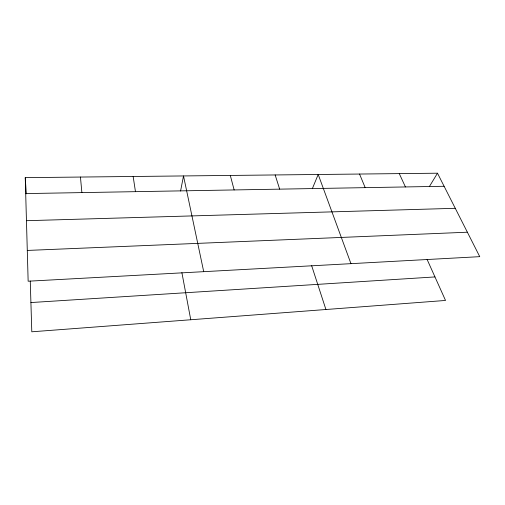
<?xml version="1.0" encoding="UTF-8"?>
<svg xmlns="http://www.w3.org/2000/svg" width="505" height="505" viewBox="0 0 505 505"><rect width="100%" height="100%" fill="white"/><g stroke="black" fill="none" stroke-linecap="round" stroke-linejoin="round"><path stroke-width="0.76" d="M180.575 191.041L183.511 175.942L203.711 271.671M312.311 188.731L318.2 174.484L350.962 263.661M429.313 186.68L437.494 173.202L25.25 177.646L28.147 281.216L479.75 256.66L437.494 173.202M30.912 302.552L434.963 276.929M27.289 250.436L467.371 232.212M26.456 220.698L455.27 208.306M25.698 193.585L444.11 186.269M399.272 173.613L405.433 186.945M427.097 259.431L445.53 300.45L31.796 331.798L30.262 281.039M359.541 174.042L365.191 187.645M311.661 265.712L325.921 309.514M275.156 174.951L279.656 189.141M230.299 175.437L234.143 189.937M181.882 272.58L190.757 319.753M133.15 176.485L135.466 191.666M80.453 177.053L81.879 192.601M25.25 177.646L26.298 193.876"/></g></svg>
